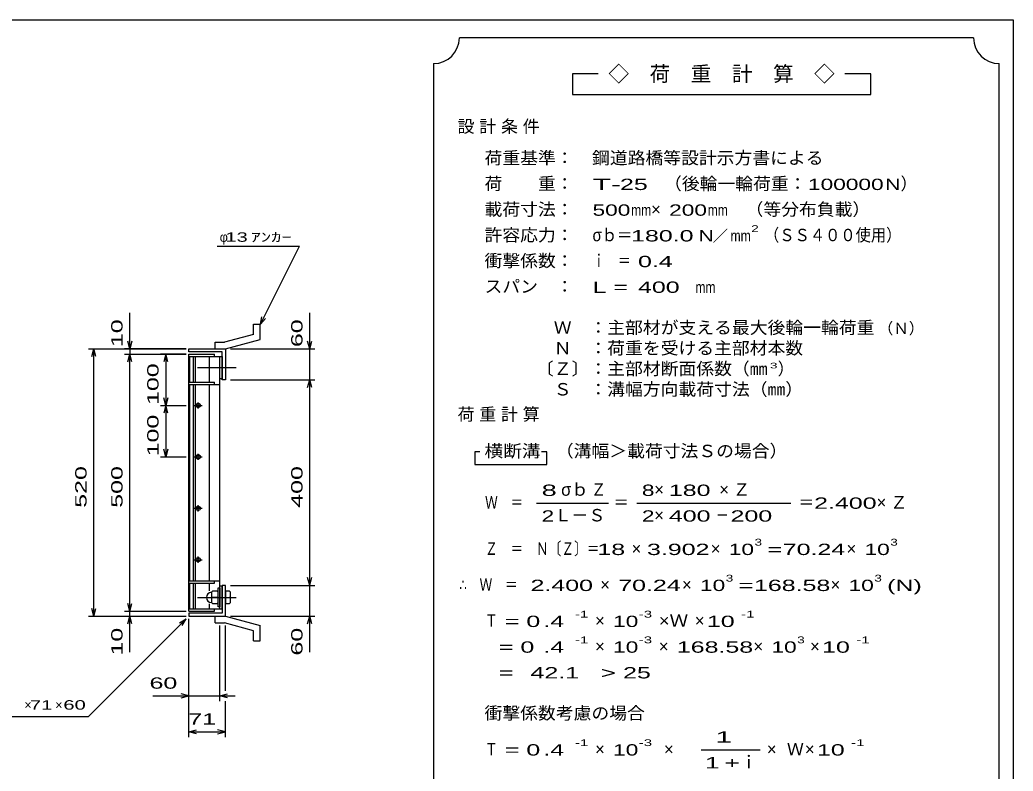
# Model space of a CAD drawing. Units: millimetres, scale not verified. Extents: x 0 to 3551, y 2 to 2338.
# Drawn here: x 1619 to 3551, y 877 to 2338 of the extents above; entities that cross this region are included whole.
import ezdxf
from ezdxf.enums import TextEntityAlignment as Align

# ---------------------------------------------------------------- set-up
doc = ezdxf.new("R2010")
doc.units = ezdxf.units.MM
doc.header["$LTSCALE"] = 10
doc.linetypes.add('CHAIN', pattern=[18.5, 12, -1.5, 3.5, -1.5])
for name, color, linetype, lineweight in [('0_2', 150, 'Continuous', 25), ('16', 3, 'Continuous', 25), ('19', 6, 'Continuous', 25), ('22', 2, 'Continuous', 25)]:
    doc.layers.add(name, color=color, linetype=linetype, lineweight=lineweight)
doc.styles.add('ベクトル', font='')
doc.styles.get('ベクトル').set_extended_font_data('ベクトル')

msp = doc.modelspace()

# ---------------------------------------------------------------- linework, layer by layer
at = {"layer": '0_2'}
for p, q in [((91, 2338.5), (3551, 2338.5)), ((3551, 2338.5), (3551, 138.5))]:
    msp.add_line(p, q, dxfattribs=at)
at = {"layer": '16'}
for p, q in [((1948, 1688.5), (1998, 1688.5)), ((1948, 1684), (1948, 1688.5)), ((1948, 1684), (1998, 1684)), ((1948, 1193), (1948, 1684)), ((1948, 1684), (2008, 1684)), ((1950, 1634), (1950, 1684)), ((1957, 1634), (1957, 1684)), ((1961, 1634), (1961, 1684)), ((1988, 1634), (1988, 1684)), ((1998, 1684), (1998, 1688.5)), ((2008, 1193), (2008, 1684)), ((2008, 1684), (2013, 1684)), ((2013, 1684), (2013, 1640)), ((1948, 1629.5), (1948, 1634)), ((1948, 1634), (1998, 1634)), ((1948, 1629.5), (2008, 1629.5)), ((1950, 1247.5), (1950, 1629.5)), ((1957, 1247.5), (1957, 1629.5)), ((1961, 1247.5), (1961, 1629.5)), ((1988, 1247.5), (1988, 1629.5)), ((1998, 1629.5), (1998, 1634)), ((2013, 1640), (2008, 1640)), ((1958, 1588.5), (1974, 1588.5)), ((1964, 1591.5), (1968, 1591.5)), ((1964, 1585.5), (1968, 1585.5)), ((1966, 1582.5), (1966, 1594.5)), ((1958, 1488.5), (1974, 1488.5)), ((1964, 1491.5), (1968, 1491.5)), ((1966, 1482.5), (1966, 1494.5)), ((1964, 1485.5), (1968, 1485.5)), ((1964, 1391.5), (1968, 1391.5)), ((1966, 1382.5), (1966, 1394.5)), ((1958, 1388.5), (1974, 1388.5)), ((1964, 1385.5), (1968, 1385.5)), ((1966, 1282.5), (1966, 1294.5)), ((1958, 1288.5), (1974, 1288.5)), ((1964, 1291.5), (1968, 1291.5)), ((1964, 1285.5), (1968, 1285.5)), ((1948, 1243), (1948, 1247.5)), ((1948, 1247.5), (2008, 1247.5)), ((1948, 1243), (1998, 1243)), ((1950, 1193), (1950, 1243)), ((1957, 1193), (1957, 1243)), ((1961, 1193), (1961, 1243)), ((1988, 1228), (1988, 1243)), ((1998, 1243), (1998, 1247.5)), ((2013, 1237), (2008, 1237)), ((2013, 1193), (2013, 1237)), ((1994, 1227), (1992, 1225)), ((1992, 1225), (1992, 1205)), ((1992, 1217), (1994, 1215)), ((2003, 1227), (1994, 1227)), ((2005, 1225), (2003, 1227)), ((2003, 1215), (2005, 1217)), ((2005, 1196.5), (2005, 1233.5)), ((2005, 1233.5), (2008, 1233.5)), ((2008, 1233.5), (2008, 1196.5)), ((1988, 1193), (1988, 1202.5)), ((1994, 1215), (1992, 1213)), ((1992, 1205), (1994, 1203)), ((2003, 1215), (1994, 1215)), ((1994, 1203), (2003, 1203)), ((2005, 1213), (2003, 1215)), ((2003, 1203), (2005, 1205)), ((1948, 1193), (1998, 1193)), ((1948, 1188.5), (1948, 1193)), ((1948, 1193), (2008, 1193)), ((1948, 1188.5), (1998, 1188.5)), ((1998, 1188.5), (1998, 1193)), ((2008, 1196.5), (2005, 1196.5)), ((2008, 1193), (2013, 1193))]:
    msp.add_line(p, q, dxfattribs=at)
at = {"layer": '16', "linetype": 'CHAIN'}
for p, q in [((1965, 1662), (2040, 1662)), ((1965, 1215), (2040, 1215))]:
    msp.add_line(p, q, dxfattribs=at)
at = {"layer": '16'}
for centre, radius, start, end in [((1964, 1588.5), 3, 90, 270), ((1966, 1588.5), 4, 46.6, 133.4), ((1966, 1588.5), 4, 226.6, 313.4), ((1968, 1588.5), 3, 270, 90), ((1964, 1488.5), 3, 90, 270), ((1966, 1488.5), 4, 46.6, 133.4), ((1968, 1488.5), 3, 270, 90), ((1966, 1488.5), 4, 226.6, 313.4), ((1964, 1388.5), 3, 90, 270), ((1966, 1388.5), 4, 46.6, 133.4), ((1968, 1388.5), 3, 270, 90), ((1966, 1388.5), 4, 226.6, 313.4), ((1964, 1288.5), 3, 90, 270), ((1966, 1288.5), 4, 46.6, 133.4), ((1966, 1288.5), 4, 226.6, 313.4), ((1968, 1288.5), 3, 270, 90), ((1992, 1215), 10, 90, 270)]:
    msp.add_arc(centre, radius, start, end, dxfattribs=at)
at = {"layer": '19'}
for p, q in [((2073.61, 1746.62), (2086.61, 1746.62)), ((2073.61, 1726.6), (2073.61, 1746.62)), ((2086.61, 1716.62), (2086.61, 1746.62)), ((2073.61, 1726.6), (2017.28, 1711.51)), ((1998.99, 1711.51), (2017.28, 1711.51)), ((1998.99, 1698.51), (1998.99, 1711.51)), ((2019, 1698.5), (2086.61, 1716.62)), ((1948, 1692.5), (1948, 1698.5)), ((1948, 1698.5), (2019, 1698.5)), ((2013, 1692.5), (1948, 1692.5)), ((1999, 1698.5), (2019, 1698.5)), ((2013, 1638.5), (2013, 1692.5)), ((2019, 1698.5), (2019, 1638.5)), ((2019, 1638.5), (2013, 1638.5)), ((2019, 1238.5), (2013, 1238.5)), ((2013, 1238.5), (2013, 1184.5)), ((2019, 1178.5), (2019, 1238.5)), ((2027, 1227), (2019, 1227)), ((2019, 1227), (2019, 1203)), ((2029, 1225), (2027, 1227)), ((2029, 1217), (2027, 1215)), ((2029, 1205), (2029, 1225)), ((2019, 1215), (2027, 1215)), ((2019, 1203), (2027, 1203)), ((2027, 1215), (2029, 1213)), ((2027, 1203), (2029, 1205)), ((1948, 1184.5), (1948, 1178.5)), ((2013, 1184.5), (1948, 1184.5)), ((1948, 1178.5), (2019, 1178.5)), ((1998.99, 1165.49), (1998.99, 1178.49)), ((1999, 1178.5), (2019, 1178.5)), ((2019, 1178.5), (2086.61, 1160.38)), ((1998.99, 1165.49), (2017.28, 1165.49)), ((2073.61, 1150.4), (2017.28, 1165.49)), ((2086.61, 1130.38), (2086.61, 1160.38)), ((2073.61, 1130.38), (2073.61, 1150.4)), ((2073.61, 1130.38), (2086.61, 1130.38))]:
    msp.add_line(p, q, dxfattribs=at)
at = {"layer": '22', "color": 4}
for p, q in [((3474, 2303.5), (2474, 2303.5)), ((2424, 2253.5), (2424, 703.5)), ((3524, 703.5), (3524, 2253.5)), ((2744, 2233.5), (2694, 2233.5)), ((2694, 2233.5), (2694, 2193.5)), ((3274, 2233.5), (3224, 2233.5)), ((3274, 2193.5), (3274, 2233.5)), ((2694, 2193.5), (3274, 2193.5)), ((2003, 1898.5), (2163, 1898.5)), ((2087, 1746.5), (2163, 1898.5)), ((1833, 1698.5), (1833, 1768.5)), ((2087, 1746.5), (2090, 1761.1)), ((2183, 1698.5), (2183, 1768.5)), ((2087, 1746.5), (2097, 1757.5)), ((1833, 1698.5), (1829, 1713.5)), ((1837, 1713.5), (1833, 1698.5)), ((2183, 1698.5), (2179, 1713.5)), ((2183, 1698.5), (2187, 1713.5)), ((1753, 1698.5), (1943, 1698.5)), ((1759, 1683.5), (1763, 1698.5)), ((1767, 1683.5), (1763, 1698.5)), ((1763, 1178.5), (1763, 1698.5)), ((1943, 1698.5), (1823, 1698.5)), ((1823, 1688.5), (1943, 1688.5)), ((1829, 1673.5), (1833, 1688.5)), ((1833, 1698.5), (1833, 1688.5)), ((1837, 1673.5), (1833, 1688.5)), ((1833, 1188.5), (1833, 1688.5)), ((1943, 1688.5), (1893, 1688.5)), ((1903, 1688.5), (1899, 1673.5)), ((1907, 1673.5), (1903, 1688.5)), ((1903, 1688.5), (1903, 1588.5)), ((2029, 1698.5), (2193, 1698.5)), ((2183, 1638.5), (2183, 1698.5)), ((2029, 1638.5), (2193, 1638.5)), ((2179, 1623.5), (2183, 1638.5)), ((2187, 1623.5), (2183, 1638.5)), ((2183, 1238.5), (2183, 1638.5)), ((1903, 1588.5), (1899, 1603.5)), ((1907, 1603.5), (1903, 1588.5)), ((1893, 1588.5), (1943, 1588.5)), ((1903, 1588.5), (1899, 1573.5)), ((1907, 1573.5), (1903, 1588.5)), ((1903, 1588.5), (1903, 1488.5)), ((1893, 1488.5), (1943, 1488.5)), ((1903, 1488.5), (1899, 1503.5)), ((1907, 1503.5), (1903, 1488.5)), ((2514, 1498.5), (2504, 1498.5)), ((2504, 1498.5), (2504, 1473.5)), ((2644, 1498.5), (2634, 1498.5)), ((2644, 1473.5), (2644, 1498.5)), ((2504, 1473.5), (2644, 1473.5)), ((2624, 1398.5), (2764, 1398.5)), ((2819, 1398.5), (3119, 1398.5)), ((2029, 1238.5), (2193, 1238.5)), ((2183, 1238.5), (2179, 1253.5)), ((2183, 1238.5), (2187, 1253.5)), ((2183, 1178.5), (2183, 1238.5)), ((1833, 1188.5), (1829, 1203.5)), ((1833, 1188.5), (1837, 1203.5)), ((1753, 1178.5), (1943, 1178.5)), ((1763, 1178.5), (1759, 1193.5)), ((1763, 1178.5), (1767, 1193.5)), ((1823, 1188.5), (1943, 1188.5)), ((1823, 1178.5), (1943, 1178.5)), ((1829, 1163.5), (1833, 1178.5)), ((1833, 1178.5), (1833, 1188.5)), ((1837, 1163.5), (1833, 1178.5)), ((1833, 1108.5), (1833, 1178.5)), ((2029, 1178.5), (2193, 1178.5)), ((2179, 1163.5), (2183, 1178.5)), ((2187, 1163.5), (2183, 1178.5)), ((2183, 1108.5), (2183, 1178.5)), ((1753, 983.5), (1943, 1173.5)), ((1930, 1165.5), (1943, 1173.5)), ((1935, 1160.5), (1943, 1173.5)), ((1948, 1013.5), (1948, 1173.5)), ((1948, 943.5), (1948, 1173.5)), ((2008, 1013.5), (2008, 1160.5)), ((2019, 1033.5), (2019, 1160.5)), ((1948, 1023.5), (1933, 1027.5)), ((2008, 1023.5), (2023, 1027.5)), ((1878, 1023.5), (1948, 1023.5)), ((1933, 1019.5), (1948, 1023.5)), ((1948, 1023.5), (2008, 1023.5)), ((2023, 1019.5), (2008, 1023.5)), ((2008, 1023.5), (2038, 1023.5)), ((2019, 943.5), (2019, 1013.5)), ((1553, 983.5), (1753, 983.5)), ((1948, 953.5), (1963, 957.5)), ((1963, 949.5), (1948, 953.5)), ((1948, 953.5), (2019, 953.5)), ((2019, 953.5), (2004, 957.5)), ((2004, 949.5), (2019, 953.5)), ((2944, 918.5), (3059, 918.5))]:
    msp.add_line(p, q, dxfattribs=at)
for centre, start, end in [((2424, 2303.5), 270, 0), ((3524, 2303.5), 180, 270)]:
    msp.add_arc(centre, 50, start, end, dxfattribs=at)

# ---------------------------------------------------------------- texts
at = {"layer": '22', "style": 'ベクトル'}
for s, height, p in [('◇\u3000荷\u3000重\u3000計\u3000算\u3000◇', 29.33, (2764, 2233.5)), ('）', 24.19, (3332, 2020)), ('×', 24.19, (2847, 1970)), ('／', 21.99, (2966.5, 1918.5)), ('φ', 18.33, (2008, 1916)), ('（Ｎ）', 21.99, (3288, 1738.5)), ('）', 24.19, (3093, 1660)), ('σｂ', 24.19, (2672, 1425)), ('×', 24.19, (2853, 1425)), ('Ｌ－Ｓ', 24.19, (2659, 1375)), ('×', 24.19, (2853, 1375)), ('×', 24.19, (2809, 1310)), ('×', 24.19, (2963, 1310)), ('×', 24.19, (3227, 1310)), ('×', 24.19, (2748, 1240)), ('×', 24.19, (2907, 1240)), ('×', 24.19, (3196, 1240)), ('×', 24.19, (2738, 1170)), ('×', 24.19, (2932, 1170)), ('×', 24.19, (2738, 1120)), ('×', 24.19, (2862, 1120)), ('×', 24.19, (3046, 1120)), ('×', 24.19, (3156, 1120)), ('×', 18.33, (1628, 1006)), ('×', 18.33, (1688, 1006)), ('×', 24.19, (2738, 920)), ('×', 24.19, (2872, 920)), ('×', 24.19, (3072, 920)), ('Ｗ', 24.19, (3111, 920)), ('×', 24.19, (3146, 920)), ('ｉ', 24.19, (3020.5, 895))]:
    msp.add_text(s, height=height, dxfattribs=at).set_placement(p, align=Align.MIDDLE_LEFT)
for s, height, width, p in [('荷重基準：\u3000', 24.19, 1.05, (2523, 2070)), ('鋼道路橋等設計示方書による', 24.19, 1.05, (2732, 2070)), ('荷\u3000\u3000重：\u3000', 24.19, 1.05, (2523, 2020)), ('T-', 21.99, 2, (2733, 2018.5)), (' 25 ', 21.99, 1.65, (2773, 2018.5)), ('（後輪一輪荷重：', 24.19, 1.05, (2872, 2020)), ('100000', 21.99, 1.5, (3152, 2018.5)), ('N', 21.99, 1.4, (3302, 2018.5)), ('載荷寸法：\u3000', 24.19, 1.05, (2523, 1970)), ('500', 21.99, 1.5, (2733, 1968.5)), ('mm', 21.99, 0.8, (2808, 1968.5)), ('200', 21.99, 1.5, (2882, 1968.5)), ('mm', 21.99, 0.8, (2957, 1968.5)), ('\u3000（等分布負載）', 24.19, 1.05, (2996, 1970)), ('許容応力：\u3000', 24.19, 1.05, (2523, 1920)), ('σｂ＝', 24.19, 0.9, (2733, 1920)), ('2', 13.2, 1.5, (3041.5, 1932.5)), ('（ＳＳ４００使用）', 24.19, 0.9, (3066.5, 1920)), (' 13 ', 18.33, 1.6, (2008, 1916)), ('ｱﾝｶｰ', 18.33, 1.6, (2068, 1916)), ('180.0', 21.99, 1.65, (2808, 1918.5)), ('N', 21.99, 1.4, (2939, 1918.5)), ('mm', 21.99, 0.8, (3001.5, 1918.5)), ('衝撃係数：\u3000', 24.19, 1.05, (2523, 1870)), ('ｉ\u3000＝', 24.19, 0.75, (2733, 1870)), (' 0.4', 21.99, 1.65, (2808, 1868.5)), ('スパン\u3000：\u3000', 24.19, 1.05, (2523, 1820)), ('L =', 21.99, 1.65, (2733, 1818.5)), (' 400 ', 21.99, 1.65, (2808, 1818.5)), ('mm', 21.99, 0.8, (2933, 1818.5)), ('\u3000Ｗ\u3000：主部材が支える最大後輪一輪荷重', 24.19, 1.05, (2623, 1740)), ('\u3000Ｎ\u3000：荷重を受ける主部材本数', 24.19, 1.05, (2623, 1700)), ('〔Ｚ〕：主部材断面係数（㎜', 24.19, 1.05, (2623, 1660)), ('3', 11, 1.8, (3078, 1666)), ('\u3000Ｓ\u3000：溝幅方向載荷寸法（㎜）', 24.19, 1.05, (2623, 1620)), ('横断溝', 24.19, 1.1, (2523, 1500)), ('\u3000（溝幅＞載荷寸法Ｓの場合）', 24.19, 1.05, (2627, 1500)), ('8', 21.99, 1.8, (2634, 1423.5)), ('Ｚ', 24.19, 0.9, (2730, 1425)), ('8', 21.99, 1.5, (2829, 1423.5)), (' 180 ', 21.99, 1.65, (2868, 1423.5)), ('Ｗ\u3000＝', 24.19, 0.75, (2524, 1400)), ('＝', 24.19, 0.9, (2774, 1400)), ('＝', 24.19, 0.9, (3134, 1400)), ('2.400', 21.99, 1.65, (3164, 1398.5)), ('2', 21.99, 1.5, (2634, 1373.5)), ('2', 21.99, 1.5, (2829, 1373.5)), (' 400 ', 21.99, 1.65, (2868, 1373.5)), ('－', 24.19, 0.75, (2973, 1375)), (' 200 ', 21.99, 1.65, (2988, 1373.5)), ('Ｚ\u3000＝\u3000Ｎ〔Ｚ〕＝', 24.19, 0.75, (2524, 1310)), (' 18 ', 21.99, 1.65, (2729, 1308.5)), ('3.902', 21.99, 1.65, (2839, 1308.5)), ('10', 21.99, 1.5, (2998, 1308.5)), ('3', 13.2, 1.5, (3048, 1322.5)), ('70.24', 21.99, 1.65, (3103, 1308.5)), ('10', 21.99, 1.5, (3262, 1308.5)), ('3', 13.2, 1.5, (3312, 1322.5)), ('=', 21.99, 1.7, (3073, 1308.5)), ('3', 13.2, 1.5, (2992, 1252.5)), ('3', 13.2, 1.5, (3281, 1252.5)), ('∴\u3000Ｗ\u3000＝', 24.19, 0.75, (2474, 1240)), (' 2.400', 21.99, 1.65, (2599, 1238.5)), ('70.24', 21.99, 1.65, (2783, 1238.5)), ('10', 21.99, 1.5, (2942, 1238.5)), ('=', 21.99, 1.7, (3017, 1238.5)), ('168.58', 21.99, 1.65, (3047, 1238.5)), ('10', 21.99, 1.5, (3231, 1238.5)), ('(N)', 21.99, 1.65, (3306, 1238.5)), ('Ｔ', 24.19, 0.75, (2524, 1170)), (' = 0', 21.99, 1.65, (2549, 1168.5)), (' .4 ', 21.99, 1.65, (2624, 1168.5)), ('-1', 13.2, 1.65, (2699, 1182.5)), ('10', 21.99, 1.5, (2773, 1168.5)), ('-3', 13.2, 1.65, (2823, 1182.5)), ('×Ｗ', 24.19, 1.1, (2862, 1170)), (' 10 ', 21.99, 1.65, (2942, 1168.5)), ('-1', 13.2, 1.65, (3022, 1182.5)), ('  = 0', 21.99, 1.65, (2524, 1118.5)), (' .4 ', 21.99, 1.65, (2624, 1118.5)), ('-1', 13.2, 1.65, (2699, 1132.5)), ('10', 21.99, 1.5, (2773, 1118.5)), ('-3', 13.2, 1.65, (2823, 1132.5)), ('168.58', 21.99, 1.65, (2897, 1118.5)), ('10', 21.99, 1.5, (3081, 1118.5)), ('3', 13.2, 1.5, (3131, 1132.5)), (' 10 ', 21.99, 1.65, (3166, 1118.5)), ('-1', 13.2, 1.65, (3246, 1132.5)), ('  =', 21.99, 1.65, (2524, 1068.5)), (' 42.1', 21.99, 1.65, (2599, 1068.5)), ('>', 21.99, 1.7, (2749, 1068.5)), (' 25 ', 21.99, 1.65, (2779, 1068.5)), (' 60 ', 21.99, 1.65, (1858, 1048.5)), (' 71 ', 18.33, 1.6, (1628, 1006)), (' 60 ', 18.33, 1.6, (1693, 1006)), ('衝撃係数考慮の場合', 24.19, 1.05, (2523, 990)), (' 71 ', 21.99, 1.65, (1933.5, 978.5)), ('Ｔ', 24.19, 0.75, (2524, 920)), (' = 0', 21.99, 1.65, (2549, 918.5)), (' .4 ', 21.99, 1.65, (2624, 918.5)), ('-1', 13.2, 1.65, (2699, 932.5)), ('10', 21.99, 1.5, (2773, 918.5)), ('-3', 13.2, 1.65, (2823, 932.5)), (' 10 ', 21.99, 1.65, (3156, 918.5)), ('-1', 13.2, 1.65, (3236, 932.5))]:
    msp.add_text(s, height=height, dxfattribs=dict(at, width=width)).set_placement(p, align=Align.MIDDLE_LEFT)
at = {"layer": '22', "style": 'ベクトル', "width": 1.65}
for s, p in [(' 10 ', (1808, 1688.5)), (' 60 ', (2158, 1688.5)), (' 100 ', (1878, 1576)), (' 100 ', (1878, 1476)), (' 520 ', (1738, 1376)), (' 500 ', (1808, 1376)), (' 400 ', (2158, 1376)), (' 10 ', (1808, 1088.5)), (' 60 ', (2158, 1088.5))]:
    msp.add_text(s, height=21.99, rotation=90, dxfattribs=at).set_placement(p, align=Align.MIDDLE_LEFT)
at = {"layer": '22', "attachment_point": 4, "style": 'ベクトル'}
for s, insert, char_height in [('\\T1.28;設計条件', (2470.5, 2130), 24.19), ('\\T1.28;荷重計算', (2470.5, 1570), 24.19), ('\\T1.42;×Ｚ', (2979.5, 1425), 24.19), ('\\T1.42;×Ｚ', (3285.5, 1400), 24.19), ('\\T1.25;\\W2;\\~1\\~', (2951.5, 943.5), 21.99), ('\\T1.33;\\W1.75;1+', (2951.5, 893.5), 21.99)]:
    msp.add_mtext(s, dxfattribs=dict(at, insert=insert, char_height=char_height))

doc.saveas('drawing.dxf')
